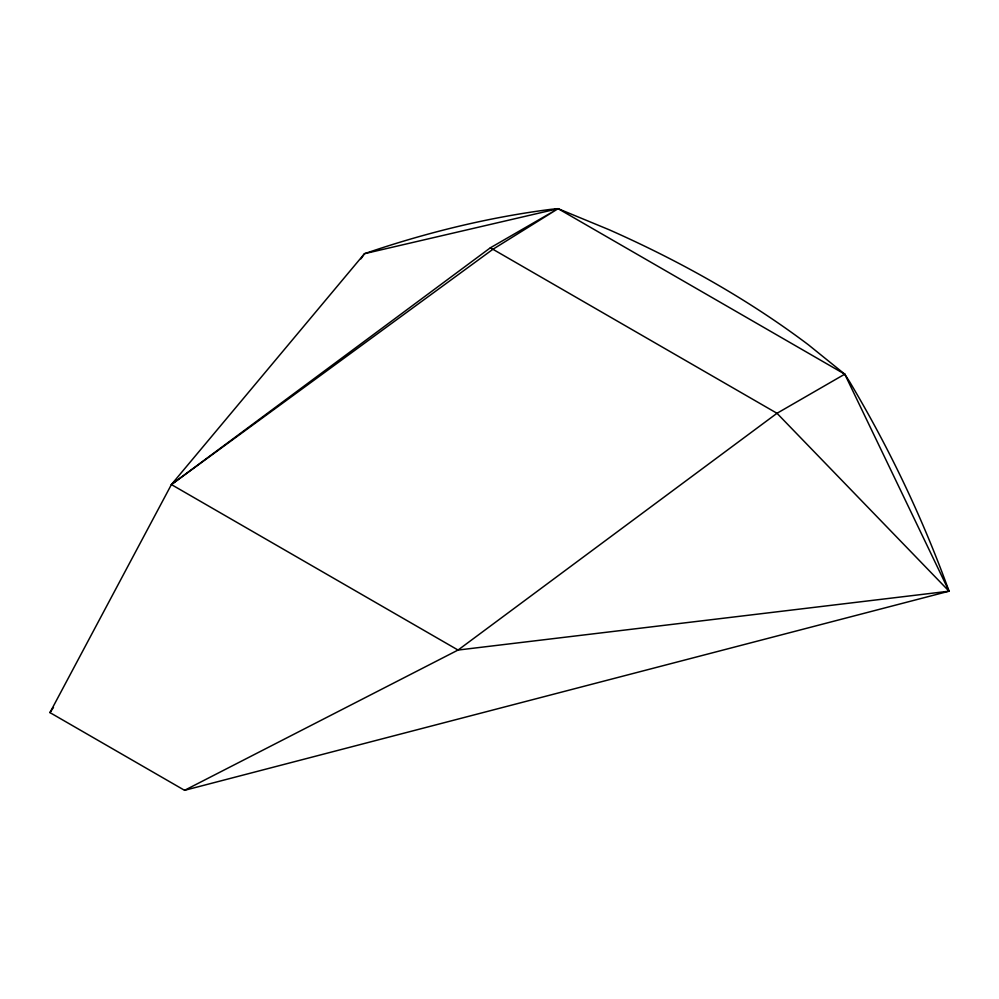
<?xml version="1.0" encoding="UTF-8"?>
<svg xmlns="http://www.w3.org/2000/svg" width="999" height="999" viewBox="0 0 999 999"><rect width="100%" height="100%" fill="white"/><g stroke="black" fill="none" stroke-linecap="round" stroke-linejoin="round"><path stroke-width="1.5" d="M49.95 712.599L171.403 484.565L364.485 253.696A1244.804 779.382 -53.2 0 1 551.186 209.303L558.129 208.679L608.965 229.67A1074 620.067 0 0 1 808.416 344.805L844.767 374.163L849.687 381.868A1244.804 1072.489 28.2 0 1 949.05 591.196L184.578 790.321L49.95 712.599L53.471 707.454M360.951 258.841L364.485 253.696L558.129 208.679L844.767 374.163L949.05 591.196L458.042 650.049L184.578 790.321M171.403 484.565L490.359 247.802L558.129 208.679L492.919 249.275L171.403 484.565L458.042 650.049L776.997 413.286L844.767 374.163M490.359 247.802L776.997 413.286L949.05 591.196"/></g></svg>
